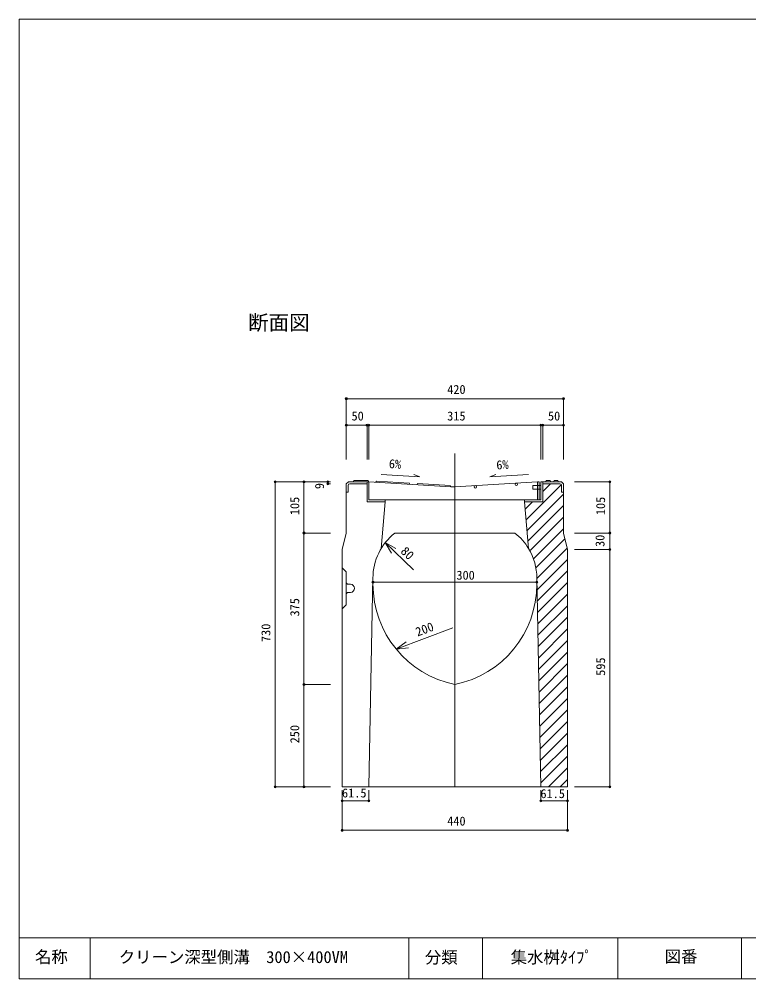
# Model space of a CAD drawing. Units: millimetres, scale not verified. Extents: x 371 to 3955, y 298 to 2642.
# Drawn here: x 371 to 2152, y 298 to 2642 of the extents above; entities that cross this region are included whole.
import ezdxf
from ezdxf.enums import TextEntityAlignment as Align

# ---------------------------------------------------------------- set-up
doc = ezdxf.new("R2010")
doc.units = ezdxf.units.MM
doc.header["$LTSCALE"] = 10
doc.header["$PDMODE"] = 32
doc.header["$PDSIZE"] = 5
doc.layers.add('1', color=7, linetype='Continuous', lineweight=18)
doc.styles.add('ＭＳ ゴシック', font='')
doc.styles.get('ＭＳ ゴシック').set_extended_font_data('MS Gothic')

msp = doc.modelspace()

# ---------------------------------------------------------------- linework, layer by layer
at = {"layer": '1'}
for p, q in [((371.38, 298.3), (371.38, 2642.45)), ((371.38, 2642.45), (3954.84, 2642.45)), ((1169.92, 1715.39), (1699.92, 1715.39)), ((1169.92, 1715.39), (1169.92, 1566.84)), ((1699.92, 1715.39), (1699.92, 1566.84)), ((1169.92, 1650.58), (1220.42, 1650.58)), ((1169.92, 1650.58), (1169.92, 1566.84)), ((1220.42, 1650.58), (1220.42, 1566.84)), ((1224.92, 1650.58), (1224.92, 1566.84)), ((1224.92, 1650.58), (1644.92, 1650.58)), ((1644.92, 1650.58), (1644.92, 1566.84)), ((1649.42, 1650.58), (1649.42, 1566.84)), ((1649.42, 1650.58), (1699.92, 1650.58)), ((1699.92, 1650.58), (1699.92, 1566.84)), ((1434.92, 1581.49), (1434.92, 767.2)), ((1254.89, 1530.43), (1349.7, 1524.75)), ((1349.7, 1524.75), (1334.91, 1530.34)), ((1614.96, 1530.43), (1520.15, 1524.75)), ((1520.15, 1524.75), (1534.94, 1530.34)), ((996.06, 1512.2), (996.06, 767.2)), ((996.06, 1512.2), (1131.34, 1512.2)), ((1066.57, 1512.2), (1066.57, 1387.2)), ((1066.57, 1512.2), (1131.34, 1512.2)), ((1124.52, 1512.2), (1124.52, 1507.2)), ((1124.52, 1512.2), (1131.34, 1512.2)), ((1124.52, 1507.2), (1131.34, 1507.2)), ((1169.92, 1507.2), (1174.92, 1512.2)), ((1169.92, 1507.2), (1169.92, 1387.2)), ((1174.42, 1503.66), (1174.42, 1487.2)), ((1224.92, 1512.2), (1174.92, 1512.2)), ((1220.42, 1507.7), (1178.46, 1507.7)), ((1188.42, 1515.2), (1186.92, 1512.2)), ((1223.42, 1515.2), (1188.42, 1515.2)), ((1220.42, 1512.2), (1220.42, 1463.7)), ((1223.42, 1515.2), (1224.92, 1512.2)), ((1224.92, 1512.2), (1224.92, 1468.2)), ((1424.92, 1500.2), (1224.92, 1512.2)), ((1243.93, 1514.06), (1242.25, 1511.16)), ((1323.79, 1509.27), (1243.93, 1514.06)), ((1325.1, 1506.19), (1323.79, 1509.27)), ((1343.75, 1508.07), (1342.07, 1505.17)), ((1423.61, 1503.28), (1343.75, 1508.07)), ((1424.92, 1500.2), (1423.61, 1503.28)), ((1434.92, 1500.11), (1636.42, 1512.2)), ((1608.78, 1419.63), (1694.86, 1505.71)), ((1624.92, 1503.7), (1640.92, 1503.7)), ((1624.92, 1494.7), (1624.92, 1503.7)), ((1636.42, 1512.2), (1636.42, 1468.2)), ((1640.92, 1512.2), (1636.42, 1512.2)), ((1640.92, 1512.2), (1640.92, 1468.2)), ((1640.92, 1503.7), (1644.92, 1503.7)), ((1644.92, 1512.2), (1694.92, 1512.2)), ((1644.92, 1512.2), (1644.92, 1468.2)), ((1649.42, 1512.2), (1649.42, 1463.7)), ((1649.42, 1488.56), (1668.56, 1507.7)), ((1649.42, 1507.7), (1691.39, 1507.7)), ((1656.41, 1512.2), (1657.91, 1515.2)), ((1667.41, 1515.2), (1657.91, 1515.2)), ((1668.91, 1512.2), (1667.41, 1515.2)), ((1675.44, 1512.2), (1676.94, 1515.2)), ((1686.44, 1515.2), (1676.94, 1515.2)), ((1687.94, 1512.2), (1686.44, 1515.2)), ((1694.92, 1512.2), (1699.92, 1507.2)), ((1695.42, 1503.66), (1695.42, 1487.2)), ((1699.92, 1507.2), (1699.92, 1387.2)), ((1813.26, 1512.2), (1726.66, 1512.2)), ((1813.26, 1512.2), (1813.26, 1387.2)), ((1174.42, 1487.2), (1169.92, 1487.2)), ((1434.92, 1500.2), (1424.92, 1500.2)), ((1611.05, 1393.62), (1699.92, 1482.49)), ((1624.92, 1494.7), (1640.92, 1494.7)), ((1640.92, 1494.7), (1644.92, 1494.7)), ((1695.42, 1487.2), (1699.92, 1487.2)), ((1220.42, 1463.7), (1264.92, 1463.7)), ((1224.92, 1468.2), (1434.92, 1468.2)), ((1254.92, 1349.31), (1264.92, 1463.7)), ((1264.92, 1463.7), (1264.92, 1468.2)), ((1434.92, 1468.2), (1604.92, 1468.2)), ((1644.92, 1468.2), (1604.92, 1468.2)), ((1604.92, 1463.7), (1604.92, 1468.2)), ((1649.42, 1463.7), (1604.92, 1463.7)), ((1614.92, 1349.31), (1604.92, 1463.7)), ((1606.5, 1445.64), (1624.56, 1463.7)), ((1613.32, 1367.61), (1699.92, 1454.21)), ((1619.41, 1345.41), (1699.92, 1425.92)), ((1066.57, 1387.2), (1131.34, 1387.2)), ((1066.57, 1387.2), (1066.57, 1017.2)), ((1169.92, 1387.2), (1159.92, 1347.2)), ((1288.32, 1387.2), (1434.92, 1387.2)), ((1434.92, 1387.2), (1581.53, 1387.2)), ((1626.71, 1324.43), (1699.92, 1397.64)), ((1699.92, 1387.2), (1709.92, 1347.2)), ((1813.26, 1387.2), (1726.66, 1387.2)), ((1813.26, 1387.2), (1813.26, 1347.2)), ((1264.51, 1363.71), (1333.88, 1297.42)), ((1264.51, 1363.71), (1290.82, 1349.31)), ((1264.51, 1363.71), (1280.09, 1338.08)), ((1632.69, 1302.12), (1703.49, 1372.92)), ((1159.92, 1347.2), (1159.92, 767.2)), ((1634.97, 1276.12), (1709.15, 1350.3)), ((1709.92, 1347.2), (1709.92, 767.2)), ((1813.26, 1347.2), (1726.66, 1347.2)), ((1813.26, 1347.2), (1813.26, 767.2)), ((1635.51, 1248.38), (1709.92, 1322.79)), ((1169.92, 1292.2), (1159.92, 1302.2)), ((1169.92, 1212.2), (1169.92, 1292.2)), ((1636.06, 1220.63), (1709.92, 1294.5)), ((1224.92, 767.2), (1234.95, 1279.93)), ((1234.92, 1262.15), (1234.92, 1277.2)), ((1234.92, 1267.42), (1635.14, 1267.42)), ((1234.92, 1267.42), (1234.92, 1257.21)), ((1644.92, 767.2), (1634.9, 1279.93)), ((1634.92, 1277.2), (1634.92, 1262.15)), ((1635.14, 1267.42), (1635.14, 1257.21)), ((1636.6, 1192.89), (1709.92, 1266.22)), ((1179.92, 1262.2), (1174.92, 1262.2)), ((1179.92, 1242.2), (1174.92, 1242.2)), ((1637.14, 1165.15), (1709.92, 1237.93)), ((1169.92, 1212.2), (1159.92, 1202.2)), ((1637.68, 1137.41), (1709.92, 1209.65)), ((1638.23, 1109.67), (1709.92, 1181.36)), ((1291.67, 1103.87), (1430.12, 1155.5)), ((1638.77, 1081.93), (1709.92, 1153.08)), ((1291.67, 1103.87), (1316.11, 1121.27)), ((1291.67, 1103.87), (1321.53, 1106.72)), ((1639.31, 1054.18), (1709.92, 1124.8)), ((1639.85, 1026.44), (1709.92, 1096.51)), ((1640.4, 998.7), (1709.92, 1068.23)), ((1640.94, 970.96), (1709.92, 1039.94)), ((1066.57, 1017.2), (1131.34, 1017.2)), ((1066.57, 1017.2), (1066.57, 767.2)), ((1641.48, 943.22), (1709.92, 1011.66)), ((1642.02, 915.47), (1709.92, 983.37)), ((1642.57, 887.73), (1709.92, 955.09)), ((1643.11, 859.99), (1709.92, 926.81)), ((1643.65, 832.25), (1709.92, 898.52)), ((1644.19, 804.51), (1709.92, 870.24)), ((1644.74, 776.77), (1709.92, 841.95)), ((1663.45, 767.2), (1709.92, 813.67)), ((1691.74, 767.2), (1709.92, 785.38)), ((996.06, 767.2), (1131.34, 767.2)), ((1066.57, 767.2), (1131.34, 767.2)), ((1434.92, 767.2), (1159.92, 767.2)), ((1159.92, 661.07), (1159.92, 759.46)), ((1159.92, 733.22), (1159.92, 759.46)), ((1224.92, 733.22), (1224.92, 759.46)), ((1224.92, 733.22), (1224.92, 759.46)), ((1644.92, 767.2), (1434.92, 767.2)), ((1709.92, 767.2), (1644.92, 767.2)), ((1644.92, 733.22), (1644.92, 759.46)), ((1644.92, 733.22), (1644.92, 759.46)), ((1709.92, 661.07), (1709.92, 759.46)), ((1709.92, 733.22), (1709.92, 759.46)), ((1813.26, 767.2), (1726.66, 767.2)), ((1159.92, 733.22), (1224.92, 733.22)), ((1644.92, 733.22), (1709.92, 733.22)), ((1159.92, 661.07), (1709.92, 661.07)), ((3954.84, 398.3), (371.38, 398.3)), ((544.6, 398.3), (544.6, 298.3)), ((1322.7, 398.3), (1322.7, 298.3)), ((1502.7, 398.3), (1502.7, 298.3)), ((1832.7, 398.3), (1832.7, 298.3)), ((2134.84, 398.3), (2134.84, 298.3)), ((3954.84, 298.3), (371.38, 298.3))]:
    msp.add_line(p, q, dxfattribs=at)
for centre in [(1484.92, 1500.11), (1584.92, 1506.11)]:
    msp.add_circle(centre, 3, dxfattribs=at)
for centre, radius, start, end in [((1178.46, 1503.66), 4.04, 90, 180), ((1691.39, 1503.66), 4.04, 0, 90), ((1374.92, 1277.2), 140, 128.21319, 180), ((1494.92, 1277.2), 140, 31.0027, 51.78679), ((1494.92, 1277.2), 140, 0, 31.0027), ((1174.92, 1267.2), 5, 180, 270), ((1179.92, 1252.2), 10, 270, 90), ((1484.92, 1262.15), 250, 180, 258.46302), ((1384.92, 1262.15), 250, 281.53695, 0), ((1174.92, 1237.2), 5, 90, 180)]:
    msp.add_arc(centre, radius, start, end, dxfattribs=at)
for p in [(1169.92, 1715.39), (1699.92, 1715.39), (1169.92, 1650.58), (1220.42, 1650.58), (1224.92, 1650.58), (1644.92, 1650.58), (1649.42, 1650.58), (1699.92, 1650.58), (996.06, 1512.2), (1066.57, 1512.2), (1124.52, 1512.2), (1124.52, 1507.2), (1813.26, 1512.2), (1066.57, 1387.2), (1813.26, 1387.2), (1813.26, 1347.2), (1234.92, 1267.42), (1635.14, 1267.42), (1066.57, 1017.2), (996.06, 767.2), (1066.57, 767.2), (1813.26, 767.2), (1159.92, 733.22), (1224.92, 733.22), (1224.92, 733.22), (1644.92, 733.22), (1644.92, 733.22), (1709.92, 733.22), (1159.92, 661.07), (1709.92, 661.07)]:
    msp.add_point(p, dxfattribs=at)

# ---------------------------------------------------------------- texts
at = {"layer": '1', "style": 'ＭＳ ゴシック'}
for s, height, p in [('断面図', 36.66, (930.26, 1871.84)), ('420', 21.99, (1416.17, 1720.39)), ('50', 21.99, (1182.67, 1655.58)), ('315', 21.99, (1416.17, 1655.58)), ('50', 21.99, (1662.17, 1655.58)), ('300', 21.99, (1438.62, 1266.66)), ('61.5', 21.99, (1159.35, 734.69)), ('61.5', 21.99, (1643.75, 733.13)), ('440', 21.99, (1416.17, 666.07)), ('名称', 29.33, (409.84, 328.39)), ('クリーン深型側溝\u3000300×400VM', 29.33, (614.38, 328.01)), ('分類', 29.33, (1361.75, 327.16)), ('集水桝ﾀｲﾌﾟ', 29.33, (1571.14, 327.51)), ('図番', 29.33, (1947.03, 329.23))]:
    msp.add_text(s, height=height, dxfattribs=at).set_placement(p, align=Align.BOTTOM_LEFT)
for s, rotation, p in [('6%', 356.566, (1272.83, 1539.38)), ('6%', 3.434, (1537.12, 1535.78)), ('9', 90, (1122, 1494.47)), ('105', 90, (1061.57, 1430.95)), ('105', 90, (1808.26, 1430.95)), ('30', 90, (1806.68, 1353.22)), ('80', 316.302, (1296.23, 1335.74)), ('375', 90, (1061.57, 1183.45)), ('730', 90, (991.06, 1120.95)), ('200', 20.45, (1346.01, 1128.13)), ('595', 90, (1808.26, 1038.45)), ('250', 90, (1061.57, 873.45))]:
    msp.add_text(s, height=21.99, rotation=rotation, dxfattribs=at).set_placement(p, align=Align.BOTTOM_LEFT)

doc.saveas('drawing.dxf')
